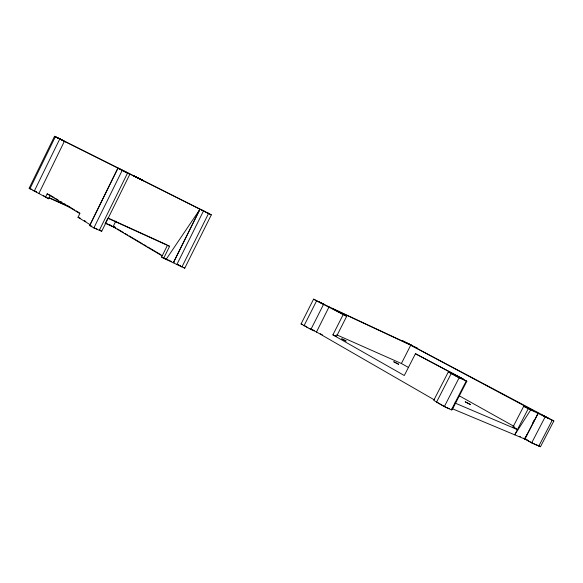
<?xml version="1.0" encoding="UTF-8"?>
<svg xmlns="http://www.w3.org/2000/svg" width="583" height="583" viewBox="0 0 583 583"><rect width="100%" height="100%" fill="white"/><g stroke="black" fill="none" stroke-linecap="round" stroke-linejoin="round"><path stroke-width="0.87" d="M316.613 331.538L316.511 331.975L310.892 329.439L301.068 323.922L313.574 299.137L329.082 306.811L316.511 331.975L434.262 399.836M316.511 331.975L316.584 331.516M89.651 225.614L117.912 168.196L129.878 174.186L101.712 231.313L93.863 227.931L89.651 225.614L117.912 168.196M45.445 197.346L47.165 193.847L50.313 195.269L48.6 198.767L29.15 188.243L54.54 136.284L62.855 140.437M29.864 188.914L55.378 136.706L54.54 136.284M34.229 191.202L59.794 138.922L55.378 136.706M38.93 193.359L64.429 141.239L59.794 138.922M90.329 224.812L78.005 217.27L79.82 213.582L47.165 193.847M93.863 227.931L122.219 170.367L117.912 168.203M99.256 230.474L127.568 173.042L121.417 169.945M105.1 223.712L107.819 218.202L169.595 246.332L163.663 258.284L184.767 268.173L211.316 214.843L201.813 210.084L202.439 210.39M162.016 255.835L113.058 226.743L115.835 221.11M163.663 258.284L161.6 257.059L167.518 245.137L169.595 246.332M174.237 262.656L173.428 262.605L199.984 209.173L205.005 211.673M173.428 262.605L199.991 209.173L64.429 141.239L140.598 179.273M176.824 264.565L203.503 210.937L137.297 177.626M181.896 267.05L208.568 213.473L203.503 210.937M413.741 346.586L417.355 348.233L402.525 340.771L553.85 420.992L540.492 446.716L531.689 442.861L524.758 439.014L526.792 434.94M532.468 423.535L534.094 420.277M303.983 325.839L316.584 300.886L313.574 299.137M310.892 329.439L323.529 304.435L346.688 316.314L336.471 336.471L332.9 334.89L343.147 314.667M336.69 334.831L401.388 363.5L410.738 345.187L533.656 410.826L523.702 406.278L512.931 427.099L517.427 429.613L454.922 402.999M415.439 353.713L463.186 379.016L415.439 353.713L404.296 375.518L332.9 334.89M452.692 373.841L448.327 371.903L433.737 400.339L444.319 406.613L451.373 409.907L452.211 409.703L466.845 381.238L460.84 377.944M436.434 402.336L451.155 373.659L448.327 371.903M444.319 406.613L459.113 377.82L466.845 381.238M451.373 409.907L466.13 381.209M553.85 420.992L528.249 408.712L514.723 434.831L452.036 408.61M530.763 409.856L514.723 434.831L524.758 439.014L538.145 413.223L536.593 412.166M524.831 439.057L538.204 413.252M531.689 442.861L545.141 416.925M538.692 446.286L552.145 420.387M166.119 259.377L199.947 209.246M304.086 325.358L307.839 327.704M177.319 264.383L178.158 264.726M97.193 229.148L96.581 228.908M301.068 323.922L302.686 324.52M527.025 439.633C523.337 438.365 537.111 445.798 537.468 445.186M520.4 436.645L519.621 436.324M180.562 266.088L177.254 264.383M29.15 188.243L31.919 189.388M512.931 427.099L516.028 428.418M89.804 225.278L91.99 226.219M524.146 438.139L525.779 438.861M33.544 190.393L33.931 190.568M161.6 257.059L171.344 261.381M78.005 217.27L80.432 218.355M49.482 197.848L68.444 206.397M105.538 223.107L115.849 228.004M48.673 197.746L71.782 208.153M105.625 223.398L113.058 226.743M108.285 218.159L166.694 244.765M113.67 226.503L114.042 226.67M329.111 306.826L407.196 343.292M410.738 345.187L332.638 308.728L346.688 316.314M96.144 228.718L95.153 228.244M115.215 227.443L114.37 227.035M139.403 178.668L143.615 180.781L133.252 175.592L136.786 177.356M178.587 264.922L179.054 265.148M209.137 213.75L207.708 213.028M127.568 173.042L129.878 174.186M309.216 328.411L314.514 330.714L313.785 330.16M141.29 179.622L142.172 180.052L141.013 179.469M120.594 169.536L119.486 168.99L120.783 169.646M126.598 172.553L127.684 173.093L124.5 171.489M208.568 213.473L211.316 214.843M61.922 139.986L63.853 140.948L63.379 140.707M61.004 139.526L56.325 137.18L58.14 138.091M208.685 213.531L206.236 212.307M203.933 211.141L204.873 211.607M123.734 171.125L124.798 171.657M34.834 190.991L35.286 191.217M59.051 138.543L60.02 139.031M60.166 139.089L65.77 141.902M137.967 177.961L135.198 176.569M121.658 170.083L122.67 170.586M111.309 225.708L109.866 224.812M544.923 416.4C535.063 411.591 555.082 421.852 545.622 416.765M114.887 227.079L115.296 227.29M316.584 300.886L323.529 304.435M322.414 334.89L320.264 333.709M451.155 373.659L459.113 377.82M113.955 226.823L113.299 226.466M94.665 227.997L93.878 227.567M523.702 406.278L528.249 408.712M35.694 191.435L36.445 191.902L33.078 190.306M179.936 265.6L180.3 265.804M401.388 363.5L408.545 367.494M459.411 395.893L514.257 426.508M334.926 335.589L336.471 336.471M117.402 228.93L123.632 232.624M125.192 233.55L127.524 234.934M129.083 235.86L142.318 243.716M143.877 244.641L146.209 246.026M147.769 246.952L161.003 254.807M51.093 195.742L54.212 197.622M55.771 198.563L58.103 199.976M60.443 201.39L62.002 202.33M64.341 203.737L65.901 204.684M67.46 205.624L70.579 207.504M72.139 208.444L74.478 209.858M76.038 210.798L79.937 213.152M538.481 445.499L540.492 446.716M43.521 195.662L48.6 198.767M84.331 220.6L85.876 221.54M99.431 229.826L101.712 231.313M183.783 267.451L184.767 268.173M523.804 438.19L524.758 439.014M449.376 408.413A7.011 0.43 27.4 0 1 449.027 408.479M448.232 408.18A7.011 0.43 27.4 0 1 447.103 407.692M445.696 407.029A7.011 0.43 27.4 0 1 437.49 402.54M346.011 341.004L341.813 338.898L346.011 341.004M398.634 364.258L393.816 361.817L398.634 364.258M460.789 378.287L454.929 375.299L460.789 378.287M470.488 404.573L465.27 401.855L470.488 404.573M324.221 304.501L319.244 301.979L324.221 304.501M412.094 345.544L407.517 343.234L412.094 345.544"/></g></svg>
